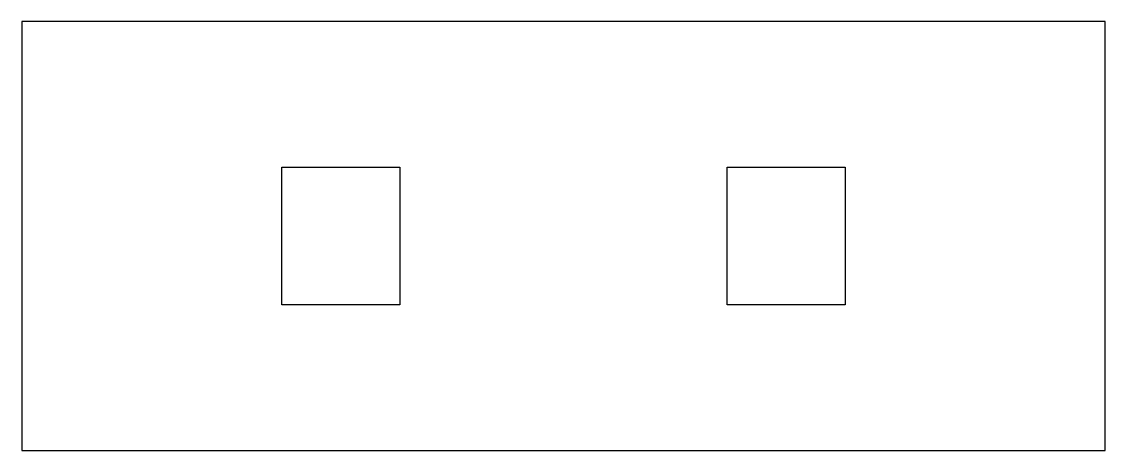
# Model space of a CAD drawing. Header units: millimetres. Extents: x 0 to 166, y 0 to 66.
import ezdxf

# ---------------------------------------------------------------- set-up
doc = ezdxf.new("R2010")
doc.units = ezdxf.units.MM

msp = doc.modelspace()

# ---------------------------------------------------------------- linework, layer by layer
for points in [[(165.5, 0), (165.5, 65.5), (0, 65.5), (0, 0)], [(39.75, 43.25), (57.75, 43.25), (57.75, 22.25), (39.75, 22.25)], [(107.75, 22.25), (107.75, 43.25), (125.75, 43.25), (125.75, 22.25)]]:
    msp.add_lwpolyline(points, close=True)

doc.saveas('drawing.dxf')
